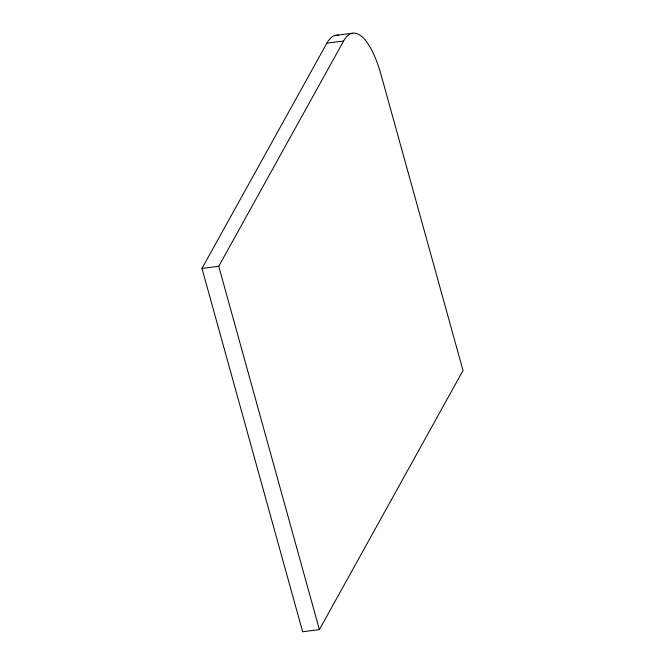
<?xml version="1.0" encoding="UTF-8"?>
<svg xmlns="http://www.w3.org/2000/svg" width="665" height="665" viewBox="0 0 665 665"><rect width="100%" height="100%" fill="white"/><g stroke="black" fill="none" stroke-linecap="round" stroke-linejoin="round"><path stroke-width="1" d="M326.864 43.142L343.622 41.022A76.583 24.987 82.8 0 1 381.228 75.345L463.023 370.538L319.4 629.63L302.642 631.75L201.977 268.436L326.864 43.142A76.583 24.987 82.8 0 1 338.759 35.37M319.4 629.63L218.735 266.316L343.622 41.022M335.468 35.395L352.226 33.275M201.977 268.436L218.735 266.316"/></g></svg>
